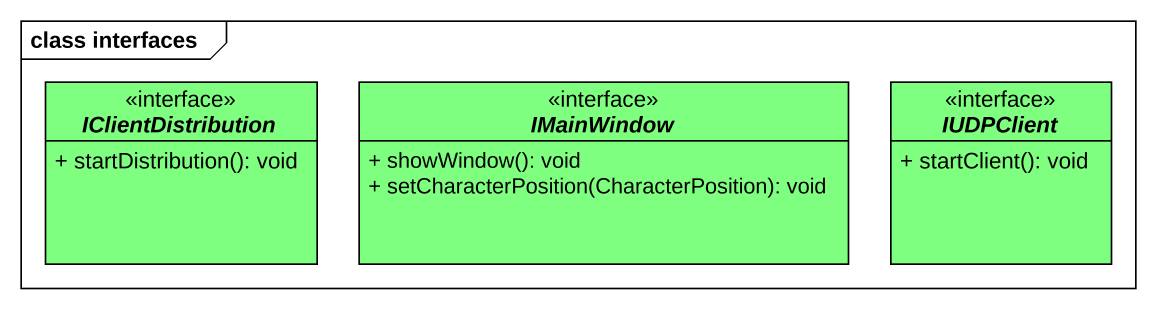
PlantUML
@startuml
mainframe class interfaces
hide circle
hide empty members
skinparam classAttributeIconSize 0
interface IClientDistribution <<interface>> #7FFF7F {
  + startDistribution(): void
}
interface IMainWindow <<interface>> #7FFF7F {
  + showWindow(): void
  + setCharacterPosition(CharacterPosition): void
}
interface IUDPClient <<interface>> #7FFF7F {
  + startClient(): void
}
@enduml
